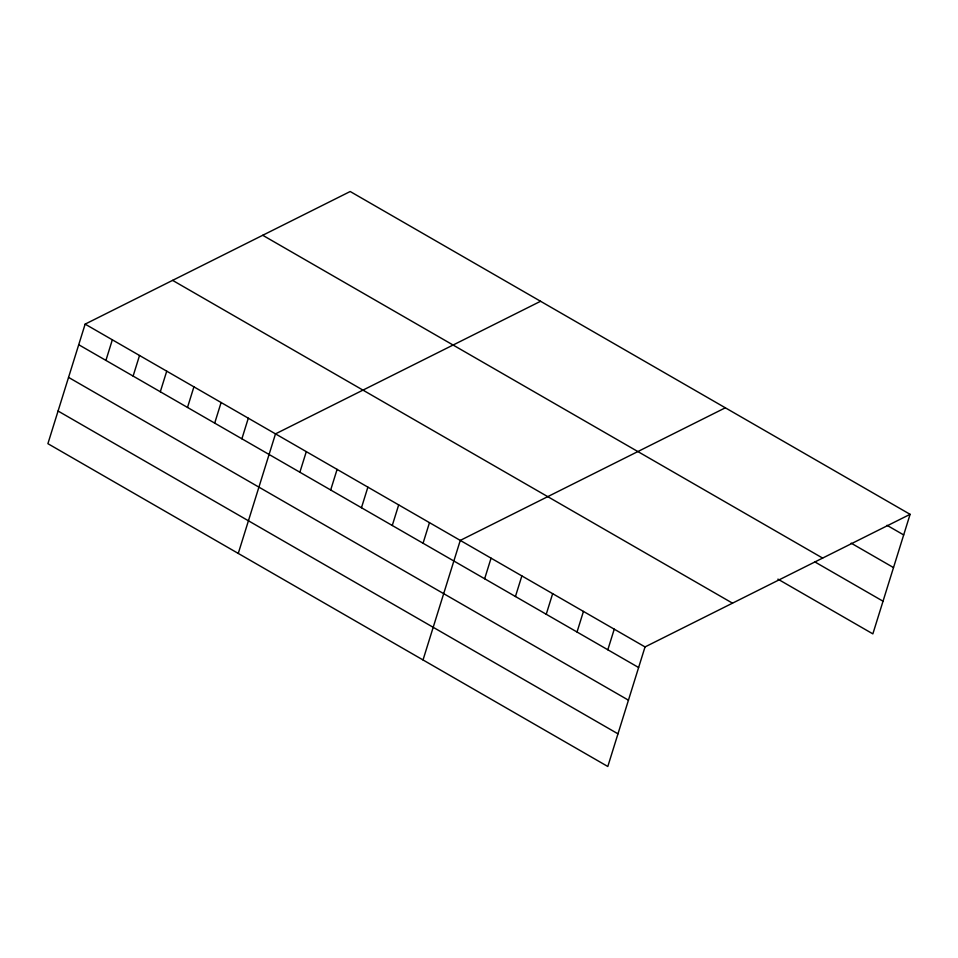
<?xml version="1.0" encoding="UTF-8"?>
<svg xmlns="http://www.w3.org/2000/svg" width="958" height="958" viewBox="0 0 958 958"><rect width="100%" height="100%" fill="white"/><g stroke="black" fill="none" stroke-linecap="round" stroke-linejoin="round"><path stroke-width="1.44" d="M85.142 324.127L47.9 443.674L607.803 766.484L645.033 646.925L910.1 514.326L350.197 191.516L85.142 324.127L645.033 646.925M105.919 360.412L112.337 339.803M133.114 376.087L139.533 355.49M160.309 391.762L166.728 371.165M187.505 407.449L193.911 386.84M214.7 423.125L221.106 402.516M241.895 438.8L248.302 418.203M238.267 553.425L275.497 433.878L540.563 301.279M299.878 472.234L306.297 451.637M330.678 489.993L337.096 469.384M361.465 507.74L367.884 487.143M392.265 525.499L398.684 504.89M423.053 543.246L429.471 522.649M423.029 659.954L460.271 540.408L725.338 407.797M484.652 578.764L491.059 558.155M515.44 596.511L521.859 575.914M546.24 614.27L552.658 593.661M577.027 632.017L583.446 611.42M607.827 649.775L614.246 629.166M910.1 514.326L872.858 633.873L777.908 579.135M887 525.307L903.681 534.923M851.171 543.162L893.515 567.579M262.731 235.285L822.635 558.083M815.03 562.011L883.036 601.217M172.608 280.371L732.511 603.169M78.724 344.724L638.615 667.522M68.545 377.38L628.448 700.178M58.067 411.03L617.97 733.828"/></g></svg>
